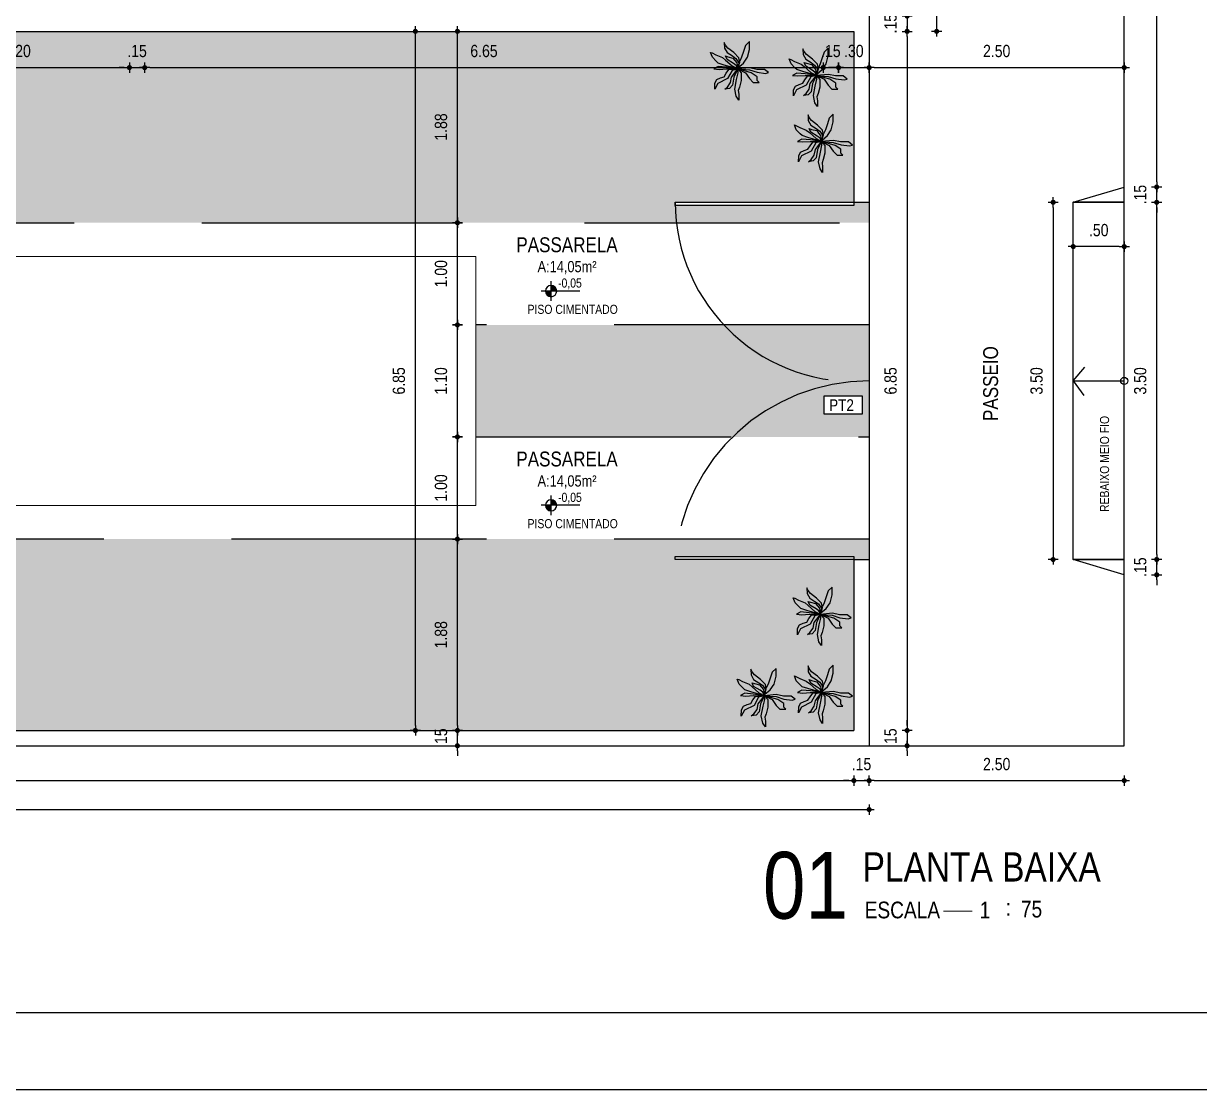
# Model space of a CAD drawing. Header units: millimetres. Extents: x 3955 to 10567, y -112 to 1797.
# Drawn here: x 5277.78 to 5289.3, y 901.94 to 912.39 of the extents above; entities that cross this region are included whole.
import ezdxf
from ezdxf.enums import TextEntityAlignment as Align

# ---------------------------------------------------------------- set-up
doc = ezdxf.new("R2010")
doc.units = ezdxf.units.MM
doc.header["$LTSCALE"] = 20
doc.linetypes.add('CONTINUO', pattern=[0])
doc.linetypes.add('HIDDEN2', pattern=[0.1875, 0.125, -0.0625])
for name, color, linetype in [('COTA', 7, 'Continuous'), ('DIVERSOS', 1, 'Continuous'), ('E-hatch', 8, 'Continuous'), ('E-txt-g', 3, 'Continuous'), ('E-TXT-Y', 2, 'Continuous'), ('ESQUQDRIA', 2, 'Continuous'), ('LAYER1', 2, 'Continuous'), ('LAYER7', 4, 'Continuous'), ('LINHA PISO', 9, 'Continuous'), ('PAREDE', 5, 'Continuous'), ('pergolado', 8, 'Continuous'), ('URBANIZACAO', 20, 'Continuous')]:
    doc.layers.add(name, color=color, linetype=linetype)
doc.layers.add('E-Lay-9', color=9, linetype='Continuous', lineweight=9)
doc.layers.add('E-Txt-W', color=7, linetype='Continuous', lineweight=20)
doc.styles.add('F2', font='ARIALN.TTF')
doc.styles.add('REG60', font='romans.shx', dxfattribs={"width": 0.8, "height": 0.15})
doc.styles.add('REG80', font='romans.shx', dxfattribs={"width": 0.8, "height": 0.2})
doc.dimstyles.new('ARQUITETURA', dxfattribs={"dimtxt": 0.11, "dimasz": 0.05, "dimexe": 0.1, "dimexo": 0, "dimgap": 0.1, "dimtad": 1, "dimzin": 5, "dimdsep": 46, "dimtxsty": 'F2', "dimblk": 'COTA', "dimcen": 0, "dimse1": 1, "dimse2": 1, "dimadec": 0, "dimazin": 0, "dimtfac": 2, "dimtix": 1, "dimtmove": 2, "dimatfit": 3, "dimldrblk": 'COTA', "dimfxl": 1, "dimtolj": 1, "dimtzin": 5, "dimarcsym": 0})

# ---------------------------------------------------------------- blocks, each defined once
blk = doc.blocks.new('COTA')
at = {"layer": 'COTA'}
for p, q in [((-1, 0), (1, 0)), ((0, 1), (0, -1))]:
    blk.add_line(p, q, dxfattribs=at)
at = {"layer": 'COTA', "const_width": 0.5}
blk.add_lwpolyline([(-0.25, 0, 1), (0.25, 0, 1)], format="xyb", close=True, dxfattribs=at)
blk = doc.blocks.new('*D533')
at = {"color": 0, "lineweight": -2}
blk.add_line((5279.016, 911.955), (5285.566, 911.955), dxfattribs=at)
at = {"color": 0, "lineweight": -2, "xscale": 0.05, "yscale": 0.05, "zscale": 0.05, "rotation": 180}
blk.add_blockref('COTA', (5278.966, 911.955), dxfattribs=at)
at = {"color": 0, "lineweight": -2, "xscale": 0.05, "yscale": 0.05, "zscale": 0.05}
blk.add_blockref('COTA', (5285.616, 911.955), dxfattribs=at)
at = {"color": 0, "insert": (5282.291, 912.117), "char_height": 0.12, "attachment_point": 5, "style": 'F2'}
blk.add_mtext('\\A1;6.65', dxfattribs=at)
blk = doc.blocks.new('*D534')
at = {"color": 0, "lineweight": -2}
for p, q in [((5285.566, 911.955), (5285.516, 911.955)), ((5285.616, 911.955), (5285.766, 911.955)), ((5285.816, 911.955), (5285.866, 911.955))]:
    blk.add_line(p, q, dxfattribs=at)
at = {"color": 0, "lineweight": -2, "xscale": 0.05, "yscale": 0.05, "zscale": 0.05}
blk.add_blockref('COTA', (5285.616, 911.955), dxfattribs=at)
at = {"color": 0, "lineweight": -2, "xscale": 0.05, "yscale": 0.05, "zscale": 0.05, "rotation": 180}
blk.add_blockref('COTA', (5285.766, 911.955), dxfattribs=at)
at = {"color": 0, "insert": (5285.691, 912.117), "char_height": 0.12, "attachment_point": 5, "style": 'F2'}
blk.add_mtext('\\A1;.15', dxfattribs=at)
blk = doc.blocks.new('*D535')
at = {"color": 0, "lineweight": -2}
for p, q in [((5285.716, 911.955), (5285.666, 911.955)), ((5285.766, 911.955), (5286.066, 911.955)), ((5286.116, 911.955), (5286.166, 911.955))]:
    blk.add_line(p, q, dxfattribs=at)
at = {"color": 0, "lineweight": -2, "xscale": 0.05, "yscale": 0.05, "zscale": 0.05}
blk.add_blockref('COTA', (5285.766, 911.955), dxfattribs=at)
at = {"color": 0, "lineweight": -2, "xscale": 0.05, "yscale": 0.05, "zscale": 0.05, "rotation": 180}
blk.add_blockref('COTA', (5286.066, 911.955), dxfattribs=at)
at = {"color": 0, "insert": (5285.916, 912.117), "char_height": 0.12, "attachment_point": 5, "style": 'F2'}
blk.add_mtext('\\A1;.30', dxfattribs=at)
blk = doc.blocks.new('*D489')
at = {"color": 0, "lineweight": -2}
blk.add_line((5286.116, 911.955), (5288.516, 911.955), dxfattribs=at)
at = {"color": 0, "lineweight": -2, "xscale": 0.05, "yscale": 0.05, "zscale": 0.05, "rotation": 180}
blk.add_blockref('COTA', (5286.066, 911.955), dxfattribs=at)
at = {"color": 0, "lineweight": -2, "xscale": 0.05, "yscale": 0.05, "zscale": 0.05}
blk.add_blockref('COTA', (5288.566, 911.955), dxfattribs=at)
at = {"color": 0, "insert": (5287.316, 912.117), "char_height": 0.12, "attachment_point": 5, "style": 'F2'}
blk.add_mtext('\\A1;2.50', dxfattribs=at)
blk = doc.blocks.new('*D558')
at = {"color": 0, "lineweight": -2}
for p, q in [((5286.438, 912.51), (5286.438, 912.56)), ((5286.438, 912.46), (5286.438, 912.31)), ((5286.438, 912.26), (5286.438, 912.21))]:
    blk.add_line(p, q, dxfattribs=at)
at = {"color": 0, "lineweight": -2, "xscale": 0.05, "yscale": 0.05, "zscale": 0.05}
for p, rotation in [((5286.438, 912.46), 270), ((5286.438, 912.31), 90)]:
    blk.add_blockref('COTA', p, dxfattribs=dict(at, rotation=rotation))
at = {"color": 0, "insert": (5286.276, 912.385), "char_height": 0.12, "attachment_point": 5, "rotation": 90, "style": 'F2'}
blk.add_mtext('\\A1;.15', dxfattribs=at)
blk = doc.blocks.new('*D493')
at = {"color": 0, "lineweight": -2}
blk.add_line((5286.727, 919.26), (5286.727, 912.36), dxfattribs=at)
at = {"color": 0, "lineweight": -2, "xscale": 0.05, "yscale": 0.05, "zscale": 0.05}
for p, rotation in [((5286.727, 919.31), 90), ((5286.727, 912.31), 270)]:
    blk.add_blockref('COTA', p, dxfattribs=dict(at, rotation=rotation))
at = {"color": 0, "insert": (5286.566, 915.81), "char_height": 0.12, "attachment_point": 5, "rotation": 90, "style": 'F2'}
blk.add_mtext('\\A1;7.00', dxfattribs=at)
blk = doc.blocks.new('*D559')
at = {"color": 0, "lineweight": -2}
blk.add_line((5276.666, 911.955), (5278.766, 911.955), dxfattribs=at)
at = {"color": 0, "lineweight": -2, "xscale": 0.05, "yscale": 0.05, "zscale": 0.05, "rotation": 180}
blk.add_blockref('COTA', (5276.616, 911.955), dxfattribs=at)
at = {"color": 0, "lineweight": -2, "xscale": 0.05, "yscale": 0.05, "zscale": 0.05}
blk.add_blockref('COTA', (5278.816, 911.955), dxfattribs=at)
at = {"color": 0, "insert": (5277.716, 912.117), "char_height": 0.12, "attachment_point": 5, "style": 'F2'}
blk.add_mtext('\\A1;2.20', dxfattribs=at)
blk = doc.blocks.new('*D560')
at = {"color": 0, "lineweight": -2}
for p, q in [((5278.766, 911.955), (5278.716, 911.955)), ((5278.816, 911.955), (5278.966, 911.955)), ((5279.016, 911.955), (5279.066, 911.955))]:
    blk.add_line(p, q, dxfattribs=at)
at = {"color": 0, "lineweight": -2, "xscale": 0.05, "yscale": 0.05, "zscale": 0.05}
blk.add_blockref('COTA', (5278.816, 911.955), dxfattribs=at)
at = {"color": 0, "lineweight": -2, "xscale": 0.05, "yscale": 0.05, "zscale": 0.05, "rotation": 180}
blk.add_blockref('COTA', (5278.966, 911.955), dxfattribs=at)
at = {"color": 0, "insert": (5278.891, 912.117), "char_height": 0.12, "attachment_point": 5, "style": 'F2'}
blk.add_mtext('\\A1;.15', dxfattribs=at)
blk = doc.blocks.new('*D564')
at = {"color": 0, "lineweight": -2}
blk.add_line((5261.266, 904.969), (5285.866, 904.969), dxfattribs=at)
at = {"color": 0, "lineweight": -2, "xscale": 0.05, "yscale": 0.05, "zscale": 0.05, "rotation": 180}
blk.add_blockref('COTA', (5261.216, 904.969), dxfattribs=at)
at = {"color": 0, "lineweight": -2, "xscale": 0.05, "yscale": 0.05, "zscale": 0.05}
blk.add_blockref('COTA', (5285.916, 904.969), dxfattribs=at)
at = {"color": 0, "insert": (5273.566, 905.13), "char_height": 0.12, "attachment_point": 5, "style": 'F2'}
blk.add_mtext('\\A1;24.70', dxfattribs=at)
blk = doc.blocks.new('*D565')
at = {"color": 0, "lineweight": -2}
for p, q in [((5285.866, 904.969), (5285.816, 904.969)), ((5285.916, 904.969), (5286.066, 904.969)), ((5286.116, 904.969), (5286.166, 904.969))]:
    blk.add_line(p, q, dxfattribs=at)
at = {"color": 0, "lineweight": -2, "xscale": 0.05, "yscale": 0.05, "zscale": 0.05}
blk.add_blockref('COTA', (5285.916, 904.969), dxfattribs=at)
at = {"color": 0, "lineweight": -2, "xscale": 0.05, "yscale": 0.05, "zscale": 0.05, "rotation": 180}
blk.add_blockref('COTA', (5286.066, 904.969), dxfattribs=at)
at = {"color": 0, "insert": (5285.991, 905.13), "char_height": 0.12, "attachment_point": 5, "style": 'F2'}
blk.add_mtext('\\A1;.15', dxfattribs=at)
blk = doc.blocks.new('*D566')
at = {"color": 0, "lineweight": -2}
blk.add_line((5286.116, 904.969), (5288.516, 904.969), dxfattribs=at)
at = {"color": 0, "lineweight": -2, "xscale": 0.05, "yscale": 0.05, "zscale": 0.05, "rotation": 180}
blk.add_blockref('COTA', (5286.066, 904.969), dxfattribs=at)
at = {"color": 0, "lineweight": -2, "xscale": 0.05, "yscale": 0.05, "zscale": 0.05}
blk.add_blockref('COTA', (5288.566, 904.969), dxfattribs=at)
at = {"color": 0, "insert": (5287.316, 905.13), "char_height": 0.12, "attachment_point": 5, "style": 'F2'}
blk.add_mtext('\\A1;2.50', dxfattribs=at)
blk = doc.blocks.new('*D569')
at = {"color": 0, "lineweight": -2}
blk.add_line((5286.438, 912.26), (5286.438, 905.51), dxfattribs=at)
at = {"color": 0, "lineweight": -2, "xscale": 0.05, "yscale": 0.05, "zscale": 0.05}
for p, rotation in [((5286.438, 912.31), 90), ((5286.438, 905.46), 270)]:
    blk.add_blockref('COTA', p, dxfattribs=dict(at, rotation=rotation))
at = {"color": 0, "insert": (5286.276, 908.885), "char_height": 0.12, "attachment_point": 5, "rotation": 90, "style": 'F2'}
blk.add_mtext('\\A1;6.85', dxfattribs=at)
blk = doc.blocks.new('*D570')
at = {"color": 0, "lineweight": -2}
for p, q in [((5286.438, 905.51), (5286.438, 905.56)), ((5286.438, 905.46), (5286.438, 905.31)), ((5286.438, 905.26), (5286.438, 905.21))]:
    blk.add_line(p, q, dxfattribs=at)
at = {"color": 0, "lineweight": -2, "xscale": 0.05, "yscale": 0.05, "zscale": 0.05}
for p, rotation in [((5286.438, 905.46), 270), ((5286.438, 905.31), 90)]:
    blk.add_blockref('COTA', p, dxfattribs=dict(at, rotation=rotation))
at = {"color": 0, "insert": (5286.276, 905.385), "char_height": 0.12, "attachment_point": 5, "rotation": 90, "style": 'F2'}
blk.add_mtext('\\A1;.15', dxfattribs=at)
blk = doc.blocks.new('TXT-AMB75')
at = {"layer": 'E-txt-g', "style": 'REG80', "width": 0.8, "flags": 8}
blk.add_attdef('TXT', text='', height=0.2, dxfattribs=at).set_placement((0.005, 0.296), align=Align.CENTER)
at = {"layer": 'E-Txt-W', "style": 'REG60', "width": 0.8, "flags": 8}
blk.add_attdef('TXT', text='', height=0.15, dxfattribs=at).set_placement((0.005, 0.027), align=Align.CENTER)
blk = doc.blocks.new('NIVEL')
at = {"layer": 'DIVERSOS'}
h = blk.add_hatch(color=7, dxfattribs=at)
h.paths.add_polyline_path([(0, 0.137, 0.414214), (-0.137, 0), (0, 0)])
h.paths.add_polyline_path([(0, 0), (0, -0.137, 0.414214), (0.137, 0)])
at = {"layer": 'DIVERSOS', "color": 7}
for p, q in [((0.709, 0), (-0.242, 0)), ((0, 0.242), (0, -0.242))]:
    blk.add_line(p, q, dxfattribs=at)
blk.add_circle((0, 0), 0.137, dxfattribs=at)
blk = doc.blocks.new('*D589')
at = {"color": 0, "lineweight": -2}
blk.add_line((5261.116, 904.685), (5286.016, 904.685), dxfattribs=at)
at = {"color": 0, "lineweight": -2, "xscale": 0.05, "yscale": 0.05, "zscale": 0.05, "rotation": 180}
blk.add_blockref('COTA', (5261.066, 904.685), dxfattribs=at)
at = {"color": 0, "lineweight": -2, "xscale": 0.05, "yscale": 0.05, "zscale": 0.05}
blk.add_blockref('COTA', (5286.066, 904.685), dxfattribs=at)
at = {"color": 0, "insert": (5273.566, 904.846), "char_height": 0.12, "attachment_point": 5, "style": 'F2'}
blk.add_mtext('\\A1;25.00', dxfattribs=at)
blk = doc.blocks.new('*D590')
at = {"color": 0, "lineweight": -2}
for p, q in [((5282.031, 905.51), (5282.031, 905.56)), ((5282.031, 905.31), (5282.031, 905.46)), ((5282.031, 905.26), (5282.031, 905.21))]:
    blk.add_line(p, q, dxfattribs=at)
at = {"color": 0, "lineweight": -2, "xscale": 0.05, "yscale": 0.05, "zscale": 0.05}
for p, rotation in [((5282.031, 905.46), 270), ((5282.031, 905.31), 90)]:
    blk.add_blockref('COTA', p, dxfattribs=dict(at, rotation=rotation))
at = {"color": 0, "insert": (5281.87, 905.385), "char_height": 0.12, "attachment_point": 5, "rotation": 90, "style": 'F2'}
blk.add_mtext('\\A1;.15', dxfattribs=at)
blk = doc.blocks.new('*D591')
at = {"color": 0, "lineweight": -2}
blk.add_line((5282.031, 905.51), (5282.031, 907.285), dxfattribs=at)
at = {"color": 0, "lineweight": -2, "xscale": 0.05, "yscale": 0.05, "zscale": 0.05}
for p, rotation in [((5282.031, 907.335), 90), ((5282.031, 905.46), 270)]:
    blk.add_blockref('COTA', p, dxfattribs=dict(at, rotation=rotation))
at = {"color": 0, "insert": (5281.87, 906.398), "char_height": 0.12, "attachment_point": 5, "rotation": 90, "style": 'F2'}
blk.add_mtext('\\A1;1.88', dxfattribs=at)
blk = doc.blocks.new('*D592')
at = {"color": 0, "lineweight": -2}
blk.add_line((5282.031, 907.385), (5282.031, 908.286), dxfattribs=at)
at = {"color": 0, "lineweight": -2, "xscale": 0.05, "yscale": 0.05, "zscale": 0.05}
for p, rotation in [((5282.031, 908.336), 90), ((5282.031, 907.335), 270)]:
    blk.add_blockref('COTA', p, dxfattribs=dict(at, rotation=rotation))
at = {"color": 0, "insert": (5281.87, 907.836), "char_height": 0.12, "attachment_point": 5, "rotation": 90, "style": 'F2'}
blk.add_mtext('\\A1;1.00', dxfattribs=at)
blk = doc.blocks.new('*D593')
at = {"color": 0, "lineweight": -2}
blk.add_line((5282.031, 908.386), (5282.031, 909.384), dxfattribs=at)
at = {"color": 0, "lineweight": -2, "xscale": 0.05, "yscale": 0.05, "zscale": 0.05}
for p, rotation in [((5282.031, 909.434), 90), ((5282.031, 908.336), 270)]:
    blk.add_blockref('COTA', p, dxfattribs=dict(at, rotation=rotation))
at = {"color": 0, "insert": (5281.87, 908.885), "char_height": 0.12, "attachment_point": 5, "rotation": 90, "style": 'F2'}
blk.add_mtext('\\A1;1.10', dxfattribs=at)
blk = doc.blocks.new('*D594')
at = {"color": 0, "lineweight": -2}
blk.add_line((5282.031, 909.484), (5282.031, 910.385), dxfattribs=at)
at = {"color": 0, "lineweight": -2, "xscale": 0.05, "yscale": 0.05, "zscale": 0.05}
for p, rotation in [((5282.031, 910.435), 90), ((5282.031, 909.434), 270)]:
    blk.add_blockref('COTA', p, dxfattribs=dict(at, rotation=rotation))
at = {"color": 0, "insert": (5281.87, 909.935), "char_height": 0.12, "attachment_point": 5, "rotation": 90, "style": 'F2'}
blk.add_mtext('\\A1;1.00', dxfattribs=at)
blk = doc.blocks.new('*D595')
at = {"color": 0, "lineweight": -2}
blk.add_line((5282.031, 910.485), (5282.031, 912.26), dxfattribs=at)
at = {"color": 0, "lineweight": -2, "xscale": 0.05, "yscale": 0.05, "zscale": 0.05}
for p, rotation in [((5282.031, 912.31), 90), ((5282.031, 910.435), 270)]:
    blk.add_blockref('COTA', p, dxfattribs=dict(at, rotation=rotation))
at = {"color": 0, "insert": (5281.87, 911.373), "char_height": 0.12, "attachment_point": 5, "rotation": 90, "style": 'F2'}
blk.add_mtext('\\A1;1.88', dxfattribs=at)
blk = doc.blocks.new('*D596')
at = {"color": 0, "lineweight": -2}
blk.add_line((5281.619, 905.51), (5281.619, 912.26), dxfattribs=at)
at = {"color": 0, "lineweight": -2, "xscale": 0.05, "yscale": 0.05, "zscale": 0.05}
for p, rotation in [((5281.619, 912.31), 90), ((5281.619, 905.46), 270)]:
    blk.add_blockref('COTA', p, dxfattribs=dict(at, rotation=rotation))
at = {"color": 0, "insert": (5281.457, 908.885), "char_height": 0.12, "attachment_point": 5, "rotation": 90, "style": 'F2'}
blk.add_mtext('\\A1;6.85', dxfattribs=at)
blk = doc.blocks.new('IND_DES')
at = {"layer": 'E-Txt-W', "color": 7}
blk.add_line((0.0269, -0.2428), (0.1984, -0.2428), dxfattribs=at)
at = {"layer": 'E-txt-g', "color": 7, "style": 'F2'}
for s, p in [('ESCALA', (-0.4463, -0.2864)), ('1', (0.2426, -0.2864)), (':', (0.3988, -0.2706))]:
    blk.add_text(s, height=0.1, dxfattribs=at).set_placement(p)
blk.add_attdef('ESCALA', (0.4897, -0.2812), '', height=0.1, dxfattribs=at)
at = {"layer": 'E-Txt-W', "color": 6, "style": 'F2'}
blk.add_attdef('00', text='', height=0.4, dxfattribs=at).set_placement((-0.7083, -0.2881), align=Align.CENTER)
at = {"layer": 'E-TXT-Y', "color": 7, "style": 'F2'}
for tag, p in [('PROJETO', (-0.4563, 0.1829)), ('DESENHO', (-0.4582, -0.0658))]:
    blk.add_attdef(tag, p, '', height=0.175, dxfattribs=at)
blk = doc.blocks.new('*D710')
at = {"color": 0, "lineweight": -2}
for p, q in [((5288.884, 907.185), (5288.884, 907.235)), ((5288.884, 906.985), (5288.884, 907.135)), ((5288.884, 906.935), (5288.884, 906.885))]:
    blk.add_line(p, q, dxfattribs=at)
at = {"color": 0, "lineweight": -2, "xscale": 0.05, "yscale": 0.05, "zscale": 0.05}
for p, rotation in [((5288.884, 907.135), 270), ((5288.884, 906.985), 90)]:
    blk.add_blockref('COTA', p, dxfattribs=dict(at, rotation=rotation))
at = {"color": 0, "insert": (5288.723, 907.06), "char_height": 0.12, "attachment_point": 5, "rotation": 90, "style": 'F2'}
blk.add_mtext('\\A1;.15', dxfattribs=at)
blk = doc.blocks.new('*D711')
at = {"color": 0, "lineweight": -2}
blk.add_line((5288.884, 907.185), (5288.884, 910.585), dxfattribs=at)
at = {"color": 0, "lineweight": -2, "xscale": 0.05, "yscale": 0.05, "zscale": 0.05}
for p, rotation in [((5288.884, 910.635), 90), ((5288.884, 907.135), 270)]:
    blk.add_blockref('COTA', p, dxfattribs=dict(at, rotation=rotation))
at = {"color": 0, "insert": (5288.723, 908.885), "char_height": 0.12, "attachment_point": 5, "rotation": 90, "style": 'F2'}
blk.add_mtext('\\A1;3.50', dxfattribs=at)
blk = doc.blocks.new('*D712')
at = {"color": 0, "lineweight": -2}
for p, q in [((5288.884, 910.835), (5288.884, 910.885)), ((5288.884, 910.635), (5288.884, 910.785)), ((5288.884, 910.585), (5288.884, 910.535))]:
    blk.add_line(p, q, dxfattribs=at)
at = {"color": 0, "lineweight": -2, "xscale": 0.05, "yscale": 0.05, "zscale": 0.05}
for p, rotation in [((5288.884, 910.785), 270), ((5288.884, 910.635), 90)]:
    blk.add_blockref('COTA', p, dxfattribs=dict(at, rotation=rotation))
at = {"color": 0, "insert": (5288.723, 910.71), "char_height": 0.12, "attachment_point": 5, "rotation": 90, "style": 'F2'}
blk.add_mtext('\\A1;.15', dxfattribs=at)
blk = doc.blocks.new('*D713')
at = {"color": 0, "lineweight": -2}
blk.add_line((5288.884, 910.835), (5288.884, 914.46), dxfattribs=at)
at = {"color": 0, "lineweight": -2, "xscale": 0.05, "yscale": 0.05, "zscale": 0.05}
for p, rotation in [((5288.884, 914.51), 90), ((5288.884, 910.785), 270)]:
    blk.add_blockref('COTA', p, dxfattribs=dict(at, rotation=rotation))
at = {"color": 0, "insert": (5288.723, 912.648), "char_height": 0.12, "attachment_point": 5, "rotation": 90, "style": 'F2'}
blk.add_mtext('\\A1;3.73', dxfattribs=at)
blk = doc.blocks.new('*D718')
at = {"color": 0, "lineweight": -2}
blk.add_line((5288.516, 910.201), (5288.116, 910.201), dxfattribs=at)
at = {"color": 0, "lineweight": -2, "xscale": 0.05, "yscale": 0.05, "zscale": 0.05, "rotation": 180}
blk.add_blockref('COTA', (5288.066, 910.201), dxfattribs=at)
at = {"color": 0, "lineweight": -2, "xscale": 0.05, "yscale": 0.05, "zscale": 0.05}
blk.add_blockref('COTA', (5288.566, 910.201), dxfattribs=at)
at = {"color": 0, "insert": (5288.316, 910.362), "char_height": 0.12, "attachment_point": 5, "style": 'F2'}
blk.add_mtext('\\A1;.50', dxfattribs=at)
blk = doc.blocks.new('*D719')
at = {"color": 0, "lineweight": -2}
blk.add_line((5287.869, 910.585), (5287.869, 907.185), dxfattribs=at)
at = {"color": 0, "lineweight": -2, "xscale": 0.05, "yscale": 0.05, "zscale": 0.05}
for p, rotation in [((5287.869, 910.635), 90), ((5287.869, 907.135), 270)]:
    blk.add_blockref('COTA', p, dxfattribs=dict(at, rotation=rotation))
at = {"color": 0, "insert": (5287.707, 908.885), "char_height": 0.12, "attachment_point": 5, "rotation": 90, "style": 'F2'}
blk.add_mtext('\\A1;3.50', dxfattribs=at)
blk = doc.blocks.new('vegetação01')
at = {"color": 8}
for p, q in [((-0.038, 0.278), (-0.054, 0.208)), ((-0.014, 0.315), (-0.038, 0.278)), ((-0.019, 0.22), (-0.014, 0.259)), ((-0.014, 0.259), (-0.014, 0.315)), ((-0.22, 0.152), (-0.25, 0.21)), ((-0.25, 0.21), (-0.247, 0.15)), ((-0.247, 0.15), (-0.229, 0.114)), ((-0.124, 0.105), (-0.22, 0.152)), ((-0.105, 0.201), (-0.152, 0.208)), ((-0.152, 0.208), (-0.126, 0.188)), ((-0.126, 0.188), (-0.096, 0.144)), ((-0.075, 0.169), (-0.105, 0.201)), ((-0.096, 0.144), (-0.084, 0.09)), ((-0.063, 0.09), (-0.075, 0.169)), ((-0.054, 0.208), (-0.035, 0.114)), ((-0.008, 0.188), (-0.019, 0.22)), ((0.009, 0.124), (-0.008, 0.188)), ((0.009, 0.049), (0.009, 0.124)), ((0.09, 0.105), (0.128, 0.143)), ((0.128, 0.143), (0.185, 0.143)), ((0.185, 0.143), (0.166, 0.124)), ((0.166, 0.124), (0.166, 0.086)), ((-0.259, 0.009), (-0.206, 0.015)), ((-0.217, -0.013), (-0.259, 0.009)), ((-0.229, 0.114), (-0.194, 0.098)), ((-0.206, 0.015), (-0.135, 0.009)), ((-0.194, 0.098), (-0.157, 0.086)), ((-0.024, 0.01), (-0.158, -0.028)), ((-0.157, 0.086), (-0.136, 0.052)), ((-0.136, 0.052), (-0.11, 0.017)), ((-0.135, 0.009), (-0.024, 0.01)), ((-0.024, 0.01), (-0.133, -0.006)), ((-0.08, 0.024), (-0.124, 0.105)), ((-0.11, 0.017), (-0.024, 0.01)), ((-0.084, 0.09), (-0.024, 0.01)), ((-0.024, 0.01), (-0.08, 0.024)), ((-0.078, -0.019), (-0.024, 0.01)), ((-0.024, 0.01), (-0.063, 0.09)), ((-0.024, 0.01), (-0.038, -0.023)), ((-0.035, 0.114), (-0.021, 0.047)), ((-0.033, -0.049), (-0.024, 0.01)), ((-0.024, 0.01), (0.009, 0.049)), ((-0.024, 0.01), (0.052, 0.048)), ((0.109, 0.048), (-0.024, 0.01)), ((-0.021, 0.047), (-0.024, 0.01)), ((-0.024, 0.01), (0.09, 0.019)), ((-0.024, 0.01), (-0.005, -0.056)), ((0.093, 0), (-0.024, 0.01)), ((0.052, 0.048), (0.09, 0.105)), ((0.09, 0.019), (0.167, 0.043)), ((0.162, 0.015), (0.093, 0)), ((0.166, 0.086), (0.109, 0.048)), ((0.239, 0.015), (0.162, 0.015)), ((0.167, 0.043), (0.249, 0.054)), ((0.279, 0.045), (0.239, 0.015)), ((0.249, 0.054), (0.279, 0.045)), ((-0.272, -0.104), (-0.29, -0.152)), ((-0.234, -0.066), (-0.272, -0.104)), ((-0.238, -0.128), (-0.173, -0.102)), ((-0.215, -0.047), (-0.234, -0.066)), ((-0.133, -0.006), (-0.217, -0.013)), ((-0.158, -0.028), (-0.215, -0.047)), ((-0.173, -0.102), (-0.143, -0.077)), ((-0.129, -0.081), (-0.145, -0.117)), ((-0.145, -0.117), (-0.121, -0.109)), ((-0.143, -0.077), (-0.078, -0.019)), ((-0.066, -0.043), (-0.129, -0.081)), ((-0.121, -0.109), (-0.071, -0.096)), ((-0.077, -0.117), (-0.042, -0.092)), ((-0.071, -0.096), (-0.052, -0.073)), ((-0.038, -0.023), (-0.066, -0.043)), ((-0.014, -0.1), (-0.063, -0.15)), ((-0.052, -0.073), (-0.033, -0.049)), ((-0.042, -0.092), (-0.014, -0.051)), ((-0.014, -0.051), (-0.019, -0.004)), ((-0.019, -0.004), (0.033, -0.047)), ((-0.005, -0.056), (-0.014, -0.1)), ((0.014, -0.104), (-0.005, -0.066)), ((0.033, -0.162), (0.014, -0.104)), ((0.033, -0.047), (0.071, -0.104)), ((0.071, -0.104), (0.09, -0.181)), ((-0.29, -0.152), (-0.275, -0.147)), ((-0.275, -0.147), (-0.238, -0.128)), ((-0.156, -0.25), (-0.154, -0.194)), ((-0.145, -0.224), (-0.156, -0.25)), ((-0.154, -0.194), (-0.129, -0.15)), ((-0.121, -0.194), (-0.145, -0.224)), ((-0.129, -0.15), (-0.077, -0.117)), ((-0.063, -0.15), (-0.121, -0.194)), ((0.052, -0.219), (0.033, -0.162)), ((0.09, -0.257), (0.052, -0.219)), ((0.09, -0.181), (0.09, -0.257))]:
    blk.add_line(p, q, dxfattribs=at)

msp = doc.modelspace()

# ---------------------------------------------------------------- hatches: boundary and pattern name
at = {"layer": 'E-hatch'}
h = msp.add_hatch(dxfattribs=at)
h.set_pattern_fill('GRASS', color=256, scale=0.005, angle=180, style=0)
h.set_pattern_definition([(270, (0, -94.037495), (0.0898025, -0.0898025), [0.0238125, -0.1557925]), (225, (0, -94.0375), (0.0898025612, -0.0898025612), [0.0238125, -0.1031875]), (315, (0, -94.0375), (0.0898025612, 0.0898025612), [0.0238125, -0.1031875])])
h.paths.add_polyline_path([(5272.026, 910.435), (5284.177, 910.435, -0.02427), (5284.166, 910.605), (5284.166, 910.605), (5284.166, 910.635), (5285.916, 910.635), (5285.916, 912.31), (5272.466, 912.31), (5272.466, 911.31), (5272.436, 911.31), (5272.436, 911.311, -0.435466), (5271.566, 912.31), (5261.216, 912.31), (5261.216, 905.46), (5285.916, 905.46), (5285.916, 907.135), (5284.166, 907.135), (5284.166, 907.165), (5284.168, 907.165, -0.022534), (5284.193, 907.335), (5272.026, 907.335), (5272.026, 908.336), (5272.769, 908.336), (5272.769, 909.434), (5272.026, 909.434)])
h.paths.add_polyline_path([(5268.72, 908.59, -1), (5268.61, 908.59, -1)], flags=16)
h.paths.add_polyline_path([(5272.436, 911.311), (5272.436, 912.31), (5271.566, 912.31, 0.435466)], flags=17)
h.paths.add_polyline_path([(5271.84, 912.068), (5271.84, 912.249), (5272.211, 912.249), (5272.211, 912.068)], flags=16)
h.paths.add_polyline_path([(5282.212, 909.434), (5282.212, 908.336), (5284.727, 908.336, -0.176763), (5285.916, 908.879, -0.206463), (5284.64, 909.434)], flags=17)
h.paths.add_polyline_path([(5284.64, 909.434, 0.206463), (5285.916, 908.879, -0.019694), (5286.066, 908.885), (5286.066, 909.434)])
h.paths.add_polyline_path([(5284.727, 908.336), (5286.066, 908.336), (5286.066, 908.885, -0.021384), (5285.916, 908.879, 0.176763)])
h.paths.add_polyline_path([(5285.625, 908.559), (5285.625, 908.739), (5285.996, 908.739), (5285.996, 908.559)], flags=16)
h.paths.add_polyline_path([(5286.066, 910.435), (5286.066, 910.635), (5285.916, 910.635), (5285.916, 910.605), (5284.166, 910.605, 0.02427), (5284.177, 910.435)])
h.paths.add_polyline_path([(5285.916, 907.165), (5285.916, 907.135), (5286.066, 907.135), (5286.066, 907.335), (5284.193, 907.335, 0.022534), (5284.168, 907.165)])
h.paths.add_polyline_path([(5261.022, 911.998), (5261.253, 911.998), (5261.253, 912.227), (5261.022, 912.227)], flags=9)
h.paths.add_polyline_path([(5262.491, 911.998), (5262.792, 911.998), (5262.792, 912.227), (5262.491, 912.227)], flags=24)
h.paths.add_polyline_path([(5264.022, 911.998), (5264.253, 911.998), (5264.253, 912.227), (5264.022, 912.227)], flags=24)
h.paths.add_polyline_path([(5265.566, 911.998), (5265.866, 911.998), (5265.866, 912.227), (5265.566, 912.227)], flags=24)
h.paths.add_polyline_path([(5267.172, 911.998), (5267.403, 911.998), (5267.403, 912.227), (5267.172, 912.227)], flags=24)
h.paths.add_polyline_path([(5267.812, 911.998), (5268.112, 911.998), (5268.112, 912.227), (5267.812, 912.227)], flags=24)
h.paths.add_polyline_path([(5268.522, 911.998), (5268.753, 911.998), (5268.753, 912.227), (5268.522, 912.227)], flags=24)
h.paths.add_polyline_path([(5269.162, 911.998), (5269.462, 911.998), (5269.462, 912.227), (5269.162, 912.227)], flags=24)
h.paths.add_polyline_path([(5275.748, 911.992), (5276.076, 911.992), (5276.076, 912.242), (5275.748, 912.242)], flags=24)
h.paths.add_polyline_path([(5276.412, 911.992), (5276.663, 911.992), (5276.663, 912.242), (5276.412, 912.242)], flags=24)
h.paths.add_polyline_path([(5282.127, 911.992), (5282.455, 911.992), (5282.455, 912.242), (5282.127, 912.242)], flags=24)
h.paths.add_polyline_path([(5285.562, 911.992), (5285.813, 911.992), (5285.813, 912.242), (5285.562, 912.242)], flags=24)
h.paths.add_polyline_path([(5285.787, 911.992), (5286.038, 911.992), (5286.038, 912.242), (5285.787, 912.242)], flags=9)
h.paths.add_polyline_path([(5274.905, 912.138), (5274.905, 912.39), (5274.655, 912.39), (5274.655, 912.138)], flags=9)
h.paths.add_polyline_path([(5276.986, 912.256), (5276.986, 912.507), (5276.737, 912.507), (5276.737, 912.256)], flags=9)
h.paths.add_polyline_path([(5272.522, 911.998), (5272.753, 911.998), (5272.753, 912.227), (5272.522, 912.227)], flags=24)
h.paths.add_polyline_path([(5273.803, 911.992), (5274.131, 911.992), (5274.131, 912.242), (5273.803, 912.242)], flags=24)
h.paths.add_polyline_path([(5275.162, 911.992), (5275.413, 911.992), (5275.413, 912.242), (5275.162, 912.242)], flags=24)
h.paths.add_polyline_path([(5269.862, 911.992), (5270.113, 911.992), (5270.113, 912.242), (5269.862, 912.242)], flags=24)
h.paths.add_polyline_path([(5271.153, 911.992), (5271.481, 911.992), (5271.481, 912.242), (5271.153, 912.242)], flags=24)
h.paths.add_polyline_path([(5277.553, 911.992), (5277.881, 911.992), (5277.881, 912.242), (5277.553, 912.242)], flags=24)
h.paths.add_polyline_path([(5278.762, 911.992), (5279.013, 911.992), (5279.013, 912.242), (5278.762, 912.242)], flags=24)
h.paths.add_polyline_path([(5268.283, 908.925), (5269.359, 908.925), (5269.359, 909.201), (5268.283, 909.201)], flags=24)
h.paths.add_polyline_path([(5268.464, 908.72), (5269.178, 908.72), (5269.178, 908.918), (5268.464, 908.918)], flags=24)
h.paths.add_polyline_path([(5268.397, 908.387), (5269.327, 908.387), (5269.327, 908.526), (5268.397, 908.526)], flags=24)
h.paths.add_polyline_path([(5268.706, 908.581), (5268.992, 908.581), (5268.992, 908.741), (5268.706, 908.741)], flags=24)
h.paths.add_polyline_path([(5271.859, 912.068), (5272.16, 912.068), (5272.16, 912.244), (5271.859, 912.244)], flags=24)
h.paths.add_polyline_path([(5285.645, 908.561), (5285.945, 908.561), (5285.945, 908.735), (5285.645, 908.735)], flags=8)

# ---------------------------------------------------------------- linework, layer by layer
at = {"color": 8}
msp.add_line((5286.066, 910.635), (5286.066, 907.135), dxfattribs=at)
at = {"color": 2}
msp.add_lwpolyline([(5238.391, 901.943), (5304.268, 901.943), (5304.268, 946.493), (5238.391, 946.493)], close=True, dxfattribs=at)
at = {"color": 1}
msp.add_lwpolyline([(5240.266, 945.743), (5303.518, 945.743), (5303.518, 902.693), (5240.266, 902.693)], close=True, dxfattribs=at)
at = {"color": 8}
for points in [[(5285.916, 910.605), (5284.166, 910.605), (5284.166, 910.635), (5285.916, 910.635)], [(5285.916, 907.135), (5284.166, 907.135), (5284.166, 907.165), (5285.916, 907.165)]]:
    msp.add_lwpolyline(points, close=True, dxfattribs=at)
at = {"color": 6}
msp.add_lwpolyline([(5285.625, 908.739), (5285.996, 908.739), (5285.996, 908.559), (5285.625, 908.559)], close=True, dxfattribs=at)
at = {"color": 8, "linetype": 'HIDDEN2'}
for centre, radius, start, end in [((5285.922, 910.635), 1.756, 180, 274.7066), ((5286.066, 906.979), 1.906, 90, 175.2934)]:
    msp.add_arc(centre, radius, start, end, dxfattribs=at)
at = {"layer": 'E-Lay-9', "color": 8, "linetype": 'CONTINUO'}
for p, q in [((5274.895, 910.103), (5282.212, 910.103)), ((5282.212, 907.664), (5282.212, 910.103)), ((5274.895, 907.664), (5282.212, 907.664))]:
    msp.add_line(p, q, dxfattribs=at)
at = {"layer": 'ESQUQDRIA', "color": 8, "ltscale": 0.5}
for q in [(5288.178, 909.021), (5288.566, 908.885), (5288.171, 908.742)]:
    msp.add_line((5288.066, 908.885), q, dxfattribs=at)
msp.add_circle((5288.566, 908.885), 0.0349, dxfattribs=at)
at = {"layer": 'LAYER1', "color": 8, "linetype": 'Continuous'}
for p, q in [((5288.566, 905.31), (5288.566, 919.31)), ((5286.066, 905.31), (5288.566, 905.31))]:
    msp.add_line(p, q, dxfattribs=at)
msp.add_lwpolyline([(5288.566, 906.985), (5288.066, 907.135), (5288.566, 907.135), (5288.066, 907.135), (5288.066, 910.635), (5288.566, 910.635), (5288.066, 910.635), (5288.566, 910.785)], dxfattribs=at)
at = {"layer": 'PAREDE', "color": 5, "linetype": 'Continuous'}
for p, q in [((5286.066, 912.46), (5286.066, 912.31)), ((5272.466, 912.31), (5285.916, 912.31)), ((5272.466, 912.31), (5285.916, 912.31)), ((5285.916, 912.31), (5285.916, 910.635)), ((5286.066, 912.31), (5286.066, 910.635)), ((5285.916, 910.635), (5286.066, 910.635)), ((5285.916, 907.135), (5285.916, 905.46)), ((5285.916, 907.135), (5286.066, 907.135)), ((5285.916, 907.135), (5286.066, 907.135)), ((5286.066, 907.135), (5286.066, 905.31)), ((5261.216, 905.46), (5285.916, 905.46)), ((5261.066, 905.31), (5286.066, 905.31)), ((5261.066, 905.31), (5286.066, 905.31))]:
    msp.add_line(p, q, dxfattribs=at)
at = {"layer": 'pergolado', "linetype": 'HIDDEN2'}
for points in [[(5272.769, 909.434), (5272.026, 909.434), (5272.026, 910.435), (5286.066, 910.435), (5286.066, 909.434), (5282.212, 909.434)], [(5282.212, 908.336), (5286.066, 908.336), (5286.066, 907.335), (5272.026, 907.335), (5272.026, 908.336), (5272.769, 908.336)]]:
    msp.add_lwpolyline(points, dxfattribs=at)

# ---------------------------------------------------------------- block references
ref = msp.add_blockref('TXT-AMB75', (5283.101, 909.93), dxfattribs=dict(xscale=0.7290000000000001, yscale=0.7290000000000001, zscale=0.7290000000000001))
ref.add_attrib('TXT', 'PASSARELA', dxfattribs={"layer": 'E-txt-g', "color": 2, "height": 0.1458, "style": 'F2'}).set_placement((5283.105, 910.146), align=Align.CENTER)
ref.add_attrib('TXT', 'A:14,05m²', dxfattribs={"layer": 'E-Txt-W', "height": 0.1094, "style": 'F2'}).set_placement((5283.105, 909.95), align=Align.CENTER)
ref = msp.add_blockref('TXT-AMB75', (5283.101, 907.831), dxfattribs=dict(xscale=0.7290000000000001, yscale=0.7290000000000001, zscale=0.7290000000000001))
ref.add_attrib('TXT', 'PASSARELA', dxfattribs={"layer": 'E-txt-g', "color": 2, "height": 0.1458, "style": 'F2'}).set_placement((5283.105, 908.047), align=Align.CENTER)
ref.add_attrib('TXT', 'A:14,05m²', dxfattribs={"layer": 'E-Txt-W', "height": 0.1094, "style": 'F2'}).set_placement((5283.105, 907.85), align=Align.CENTER)
ref = msp.add_blockref('IND_DES', (5286.752, 904.088), dxfattribs=dict(xscale=1.636240131907927, yscale=1.636240131907927, zscale=1.636240131907927))
ref.add_attrib('00', '01', dxfattribs={"layer": 'E-Txt-W', "height": 0.6545, "style": 'F2'}).set_placement((5285.441, 903.616), align=Align.CENTER)
ref.add_attrib('DESENHO', 'PLANTA BAIXA', (5286.002, 903.98), dxfattribs={"layer": 'E-TXT-Y', "color": 2, "height": 0.28634, "style": 'F2'})
ref.add_attrib('ESCALA', '75', (5287.553, 903.628), dxfattribs={"layer": 'E-txt-g', "color": 7, "height": 0.1636, "style": 'F2'})
at = {"layer": 'LAYER7', "color": 7, "linetype": 'Continuous', "xscale": -0.3985866620477118, "yscale": 0.3985866620477118, "zscale": 0.3985866620477118, "rotation": 180}
for p in [(5282.949, 909.765), (5282.949, 907.666)]:
    msp.add_blockref('NIVEL', p, dxfattribs=at)
at = {"layer": 'LINHA PISO', "color": 8, "linetype": 'HIDDEN2', "ltscale": 0.5}
ref = msp.add_blockref('TXT-AMB75', (5287.545, 908.855), dxfattribs=dict(at, xscale=0.7290000000000001, yscale=0.7290000000000001, zscale=0.7290000000000001, rotation=90))
ref.add_attrib('TXT', 'PASSEIO', dxfattribs={"layer": 'E-txt-g', "color": 2, "height": 0.1458, "rotation": 90, "style": 'F2'}).set_placement((5287.329, 908.859), align=Align.CENTER)
at = {"layer": 'URBANIZACAO', "xscale": -1, "rotation": 180}
for p in [(5284.802, 911.952), (5285.573, 911.888), (5285.623, 911.241), (5285.612, 906.608), (5285.623, 905.842), (5285.063, 905.811)]:
    msp.add_blockref('vegetação01', p, dxfattribs=at)

# ---------------------------------------------------------------- texts
at = {"layer": 'LAYER1', "color": 7, "linetype": 'Continuous', "style": 'F2'}
for s, height, p in [('-0,05', 0.0891, (5283.017, 909.889)), ('PISO CIMENTADO', 0.08906, (5282.718, 909.631)), ('-0,05', 0.0891, (5283.017, 907.789)), ('PISO CIMENTADO', 0.08906, (5282.718, 907.531))]:
    msp.add_text(s, height=height, dxfattribs=at).set_placement(p, align=Align.TOP_LEFT)
at = {"layer": 'LAYER1', "color": 6, "linetype": 'Continuous', "style": 'F2'}
msp.add_text('PT2', height=0.1154, dxfattribs=at).set_placement((5285.674, 908.705), align=Align.TOP_LEFT)
at = {"layer": 'LAYER1', "color": 7, "linetype": 'Continuous', "style": 'F2'}
msp.add_text('REBAIXO MEIO FIO', height=0.08906, rotation=90, dxfattribs=at).set_placement((5288.328, 907.601), align=Align.TOP_LEFT)

# ---------------------------------------------------------------- dimensions: what is measured, and where the dimension line sits
at = {"color": 4}
for base, p1, p2, angle, picture, middle in [((5286.727, 912.31), (5286.066, 919.31), (5286.066, 912.31), 270, '*D493', (5286.566, 915.81)), ((5288.884445061, 914.510157191), (5288.565754999, 910.785157191), (5288.565754999, 914.510157191), 90, '*D713', (5288.723176303, 912.647657191)), ((5286.438, 912.31), (5286.066, 912.46), (5286.066, 912.31), 270, '*D558', (5286.276, 912.385)), ((5281.619, 912.31), (5285.916, 905.46), (5285.916, 912.31), 90, '*D596', (5281.457, 908.885)), ((5282.031326206, 912.310157191), (5282.254207156, 910.435157191), (5282.031326206, 912.310157191), 90, '*D595', (5281.870057447, 911.372657191)), ((5286.438, 905.46), (5285.916, 912.31), (5285.916, 905.46), 90, '*D569', (5286.276, 908.885)), ((5288.884, 910.785), (5288.566, 910.635), (5288.566, 910.785), 90, '*D712', (5288.723, 910.71)), ((5287.869, 907.135), (5288.066, 910.635), (5288.066, 907.135), 90, '*D719', (5287.707, 908.885)), ((5288.884, 910.635), (5288.566, 907.135), (5288.566, 910.635), 90, '*D711', (5288.723, 908.885)), ((5282.031, 910.435), (5282.212, 909.434), (5282.254, 910.435), 90, '*D594', (5281.87, 909.935)), ((5282.031, 909.434), (5282.212, 908.336), (5282.212, 909.434), 90, '*D593', (5281.87, 908.885)), ((5282.031, 908.336), (5282.031, 907.335), (5282.212, 908.336), 90, '*D592', (5281.87, 907.836)), ((5282.031326206, 907.335157191), (5282.119200398, 905.460157191), (5282.031326206, 907.335157191), 90, '*D591', (5281.870057447, 906.397657191)), ((5288.884, 907.135), (5288.566, 906.985), (5288.566, 907.135), 90, '*D710', (5288.723, 907.06)), ((5282.031, 905.46), (5282.119, 905.31), (5282.119, 905.46), 90, '*D590', (5281.87, 905.385)), ((5286.438, 905.31), (5285.916, 905.46), (5286.066, 905.31), 90, '*D570', (5286.276, 905.385))]:
    dim = msp.add_linear_dim(base=base, p1=p1, p2=p2, angle=angle, dimstyle='ARQUITETURA', override={"dimtxt": 0.12, "dimfxl": 0.1, "dimfxlon": 1}, dxfattribs=at)
    dim.commit()
    dim.dimension.update_dxf_attribs({"geometry": picture, "text_midpoint": middle})
for base, p1, p2, picture, middle in [((5278.816, 911.955), (5276.616, 912.342), (5278.816, 912.342), '*D559', (5277.716, 912.117)), ((5278.966, 911.955), (5278.816, 912.342), (5278.966, 912.363), '*D560', (5278.891, 912.117)), ((5285.616, 911.955), (5278.966, 912.342), (5285.616, 912.342), '*D533', (5282.291, 912.117)), ((5285.766, 911.955), (5285.616, 912.342), (5285.766, 912.342), '*D534', (5285.691, 912.117)), ((5286.066, 911.955), (5285.766, 912.342), (5286.066, 912.342), '*D535', (5285.916, 912.117)), ((5288.566, 911.955), (5286.066, 912.342), (5288.566, 912.192), '*D489', (5287.316, 912.117)), ((5288.066, 910.201), (5288.566, 910.635), (5288.066, 910.635), '*D718', (5288.316, 910.362)), ((5285.916, 904.969), (5261.216, 905.46), (5285.916, 905.46), '*D564', (5273.566, 905.13)), ((5286.066, 904.969), (5285.916, 905.46), (5286.066, 905.31), '*D565', (5285.991, 905.13)), ((5286.066, 904.685), (5261.066, 905.31), (5286.066, 905.31), '*D589', (5273.566, 904.846)), ((5288.566, 904.969), (5286.066, 905.31), (5288.566, 905.31), '*D566', (5287.316, 905.13))]:
    dim = msp.add_linear_dim(base=base, p1=p1, p2=p2, dimstyle='ARQUITETURA', override={"dimtxt": 0.12, "dimfxl": 0.1, "dimfxlon": 1}, dxfattribs=at)
    dim.commit()
    dim.dimension.update_dxf_attribs({"geometry": picture, "text_midpoint": middle})

doc.saveas('drawing.dxf')
